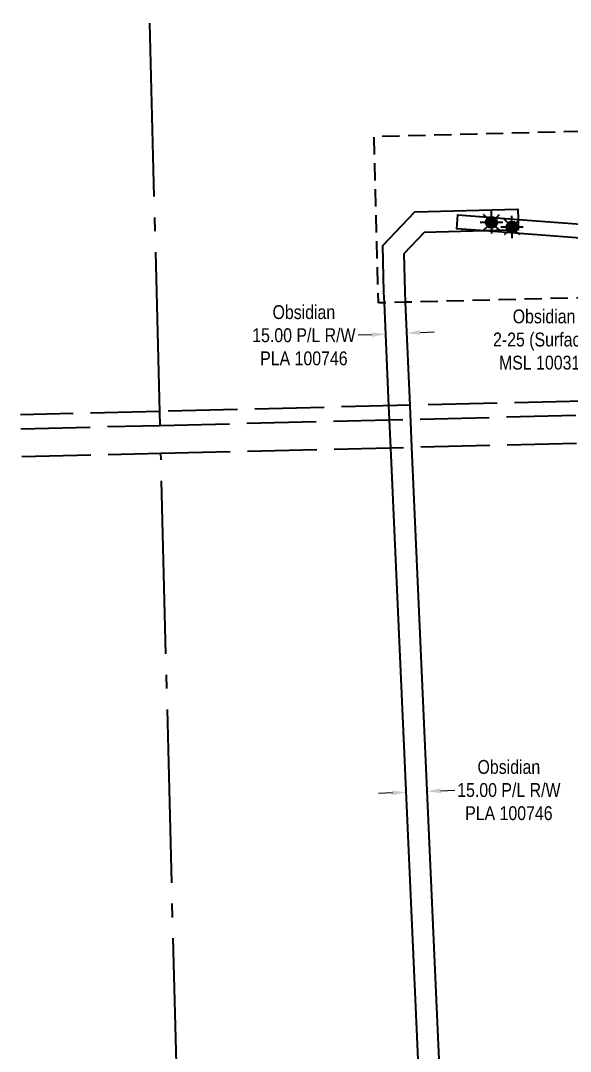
# Model space of a CAD drawing. Extents: x 623176 to 628609, y 5842554 to 5845751.
# Drawn here: x 623197 to 623593, y 5843025 to 5843768 of the extents above; entities that cross this region are included whole.
import ezdxf

# ---------------------------------------------------------------- set-up
doc = ezdxf.new("R2010")
doc.units = 0
doc.header["$LTSCALE"] = 5
doc.header["$PDSIZE"] = 0.5
for name, pattern in [('foc-ACCESSROAD', [3.75, 2.5, -1.25]), ('foc-QUARTERLINE', [33, 25, -3, 2, -3]), ('foc-UNSURVEYED', [12.5, 10, -2.5])]:
    doc.linetypes.add(name, pattern=pattern)
doc.layers.get('Defpoints').update_dxf_attribs({"color": 9})
for name, color, linetype in [('C-RW', 13, 'Continuous'), ('C-WS', 13, 'foc-ACCESSROAD'), ('C-WS-S', 13, 'Continuous'), ('L-QSEC', 8, 'foc-QUARTERLINE'), ('L-USEC', 7, 'foc-UNSURVEYED')]:
    doc.layers.add(name, color=color, linetype=linetype)
doc.layers.add('C-RW-T', color=13, linetype='Continuous', lineweight=9)
doc.layers.add('C-WS-T', color=13, linetype='Continuous', lineweight=9)
doc.styles.add('80CG', font='ARIALN.TTF', dxfattribs={"height": 10})
doc.styles.add('80L', font='ARIALN.TTF', dxfattribs={"height": 10})
doc.dimstyles.new('Compass 5 000', dxfattribs={"dimscale": 5, "dimtxt": 9, "dimasz": 2, "dimexe": 0.2, "dimexo": 0.0625, "dimgap": 0.5, "dimtad": 0, "dimtih": 1, "dimtoh": 1, "dimzin": 0, "dimdsep": 46, "dimtxsty": '80CG', "dimcen": 0.1, "dimse1": 1, "dimse2": 1, "dimclrd": 256, "dimclrt": 256, "dimaunit": 1, "dimadec": 4, "dimazin": 0, "dimtfac": 0.06, "dimtofl": 0, "dimtmove": 0, "dimatfit": 1, "dimfxl": 0.2, "dimtolj": 1, "dimtzin": 0, "dimlwd": -1, "dimarcsym": 0})

# ---------------------------------------------------------------- blocks, each defined once
blk = doc.blocks.new('*D63')
at = {"layer": 'C-RW-T', "transparency": 16777216}
for p, q in [((623450.03, 5843541.29), (623440.04, 5843540.84)), ((623485, 5843542.85), (623494.99, 5843543.3))]:
    blk.add_line(p, q, dxfattribs=at)
for points in [[(623449.95, 5843542.95), (623450.1, 5843539.62), (623460.02, 5843541.74)], [(623484.93, 5843544.51), (623485.07, 5843541.18), (623475.01, 5843542.4)]]:
    blk.add_solid(points, dxfattribs=at)
at = {"layer": 'Defpoints', "color": 0, "transparency": 16777216}
for p in [(623459.96, 5843543.13), (623460.02, 5843541.74), (623474.95, 5843543.8)]:
    blk.add_point(p, dxfattribs=at)
at = {"layer": 'C-RW-T', "transparency": 16777216, "insert": (623400.95, 5843540.84), "char_height": 10, "attachment_point": 5, "style": '80CG'}
blk.add_mtext('\\A1;Obsidian\\P15.00 P/L R/W\\PPLA 100746', dxfattribs=at)
blk = doc.blocks.new('*D65')
at = {"layer": 'C-RW-T', "transparency": 16777216}
for p, q in [((623499.74, 5843212.49), (623509.73, 5843212.93)), ((623464.77, 5843210.93), (623454.78, 5843210.48))]:
    blk.add_line(p, q, dxfattribs=at)
for points in [[(623499.66, 5843214.15), (623499.81, 5843210.82), (623489.75, 5843212.04)], [(623464.69, 5843212.59), (623464.84, 5843209.26), (623474.76, 5843211.37)]]:
    blk.add_solid(points, dxfattribs=at)
at = {"layer": 'Defpoints', "color": 0, "transparency": 16777216}
for p in [(623489.75, 5843212.04), (623475.1, 5843203.79), (623490.09, 5843204.45)]:
    blk.add_point(p, dxfattribs=at)
at = {"layer": 'C-RW-T', "transparency": 16777216, "insert": (623548.81, 5843212.93), "char_height": 10, "attachment_point": 5, "style": '80CG', "bg_fill": 3, "box_fill_scale": 1.1, "bg_fill_color": 256, "bg_fill_true_color": 13158600, "bg_fill_transparency": 0}
blk.add_mtext('\\A1;Obsidian\\P15.00 P/L R/W\\PPLA 100746', dxfattribs=at)
blk = doc.blocks.new('GAS')
h = blk.add_hatch(color=255)
h.dxf.hatch_style = 1
edge = h.paths.add_edge_path()
edge.add_arc((0, 0), 0.9, 0, 360)
for p, q in [((0, 0.81), (0, 1.62)), ((-0.81, 0), (-1.62, 0)), ((-0.57, 0.57), (-1.14, 1.14)), ((0.57, 0.57), (1.14, 1.14)), ((1.62, 0), (0.81, 0)), ((-0.57, -0.57), (-1.14, -1.14)), ((0, -0.81), (0, -1.62)), ((1.14, -1.14), (0.57, -0.57))]:
    blk.add_line(p, q)
blk.add_circle((0, 0), 0.8)

msp = doc.modelspace()

# ---------------------------------------------------------------- linework, layer by layer
at = {"layer": 'C-RW'}
msp.add_lwpolyline([(623724.943, 5843647.141), (623839.291, 5843592.12), (623843.173, 5843590.252), (623847.071, 5843588.376), (623842.734, 5843579.362), (623728.778, 5843634.187), (623722.196, 5843637.354), (623626.068, 5843609.043), (623603.699, 5843610.729), (623531.478, 5843616.171), (623511.308, 5843617.691), (623512.06, 5843627.666), (623555.425, 5843624.398), (623591.364, 5843621.689), (623603.447, 5843620.779), (623605.182, 5843620.649), (623605.754, 5843620.607), (623608.632, 5843620.393), (623624.989, 5843619.175), (623723.05, 5843648.051), (623724.943, 5843647.141)], close=True, dxfattribs=at)
msp.add_lwpolyline([(623488.377, 5842906.094), (623463.673, 5843459.837), (623462.328, 5843489.987), (623459.013, 5843564.288), (623458.676, 5843571.841), (623457.838, 5843605.546), (623481.042, 5843629.891), (623555.235, 5843631.79), (623555.425, 5843624.398), (623555.62, 5843616.789), (623531.478, 5843616.171), (623487.624, 5843615.048), (623472.993, 5843599.697), (623473.673, 5843572.361), (623474.016, 5843564.663), (623477.332, 5843490.35), (623478.677, 5843460.2), (623503.659, 5842900.237)], dxfattribs=at)
at = {"layer": 'C-WS', "flags": 128}
msp.add_lwpolyline([(623603.699, 5843610.729), (623604.747, 5843567.926), (623474.016, 5843564.663), (623459.013, 5843564.288), (623454.677, 5843564.18), (623454.442, 5843573.201), (623451.649, 5843684.265), (623601.75, 5843688.017), (623602.973, 5843639.588), (623603.071, 5843635.707), (623603.124, 5843633.609), (623603.447, 5843620.779), (623603.495, 5843618.89), (623603.594, 5843614.965), (623603.645, 5843612.894), (623603.699, 5843610.729)], close=True, dxfattribs=at)
at = {"layer": 'L-QSEC'}
msp.add_line((623297.261, 5843475.926), (623276.784, 5844280.442), dxfattribs=at)
at = {"layer": 'L-QSEC', "flags": 128}
msp.add_lwpolyline([(623318.243, 5842651.305), (623297.773, 5843455.816)], dxfattribs=at)
at = {"layer": 'L-USEC', "flags": 128}
for points in [[(624102.805, 5843505.564), (623699.904, 5843495.772), (623297.005, 5843485.979)], [(623297.284, 5843475.927), (623700.185, 5843485.718), (624103.061, 5843495.511)], [(623297.005, 5843485.979), (623196.62, 5843483.54)], [(623196.88, 5843473.487), (623297.284, 5843475.927)], [(623297.773, 5843455.816), (623700.673, 5843465.607), (624103.574, 5843475.4)], [(623197.401, 5843453.377), (623297.773, 5843455.816)]]:
    msp.add_lwpolyline(points, dxfattribs=at)

# ---------------------------------------------------------------- block references
at = {"layer": 'C-WS-S', "xscale": 5.001806052129356, "yscale": 5.001806052129356, "zscale": 5.001806052129356}
for p in [(623536.255, 5843622.242), (623551.062, 5843618.885)]:
    msp.add_blockref('GAS', p, dxfattribs=at)

# ---------------------------------------------------------------- texts
at = {"layer": 'C-WS-T', "insert": (623537.214, 5843559.494), "char_height": 10, "attachment_point": 1, "style": '80L'}
msp.add_mtext_dynamic_manual_height_columns('\\pi14.382;Obsidian\\P\\pi0.19719;2-25 (Surface)\\P\\pi4.5014;MSL 100319', width=72.59765, gutter_width=49.982, heights=[0], dxfattribs=at)

# ---------------------------------------------------------------- dimensions: what is measured, and where the dimension line sits
at = {"layer": 'C-RW-T', "color": 3}
dim = msp.add_aligned_dim(p1=(623474.947, 5843543.797), p2=(623459.957, 5843543.128), distance=1.394, text='Obsidian\\P15.00 P/L R/W\\PPLA 100746', dimstyle='Compass 5 000', dxfattribs=at)
dim.commit()
dim.dimension.update_dxf_attribs({"geometry": '*D63', "text_midpoint": (623400.953, 5843540.844)})

# ---------------------------------------------------------------- next in the draw order: dimensions: what is measured, and where the dimension line sits
at = {"layer": 'C-RW-T'}
dim = msp.add_aligned_dim(p1=(623475.096, 5843203.786), p2=(623490.087, 5843204.454), distance=7.594, text='Obsidian\\P15.00 P/L R/W\\PPLA 100746', dimstyle='Compass 5 000', override={"dimtfill": 1}, dxfattribs=at)
dim.commit()
dim.dimension.update_dxf_attribs({"geometry": '*D65', "text_midpoint": (623548.814, 5843212.932)})

doc.saveas('drawing.dxf')
